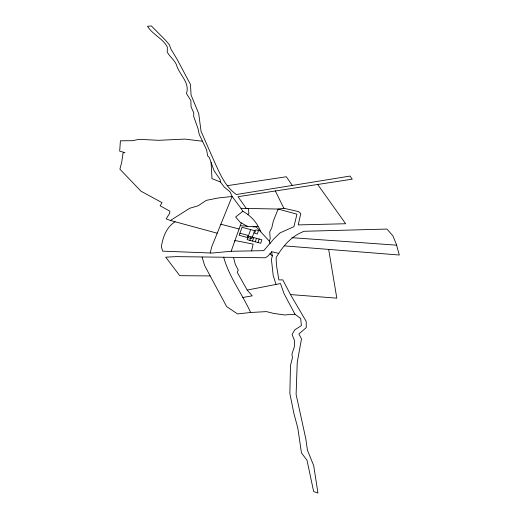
<?xml version="1.0" encoding="UTF-8"?>
<svg xmlns="http://www.w3.org/2000/svg" width="519" height="519" viewBox="0 0 519 519"><rect width="100%" height="100%" fill="white"/><g stroke="black" fill="none" stroke-linecap="round" stroke-linejoin="round"><path stroke-width="0.78" d="M251.566 250.891L253.129 244.099L234.964 240.518L231.15 251.28L212.07 253.051L162.668 251.164L161.344 246.7C162.921 237.079 166.43 227.179 175.104 221.762M210.221 252.987L211.687 246.901L232.09 196.48L230.053 191.842L224.273 187.093L220.4 181.981L220.088 179.386L214.133 170.848L209.326 157.529L207.652 155.869L206.627 149.939L199.264 134.479L197.953 128.42L193.684 116.438L193.736 112.857L191.083 106.856L190.843 100.537L186.483 93.517C190.188 82.3 179.01 74.593 176.382 64.57C174.157 59.717 169.804 56.733 167.228 52.153L167.352 47.184C163.096 38.471 152.677 34.747 147.532 26.281L151.373 25.95L165.347 40.067L169.33 44.731L171.023 49.273L177.089 59.276L190.486 84.493L191.05 94.996L198.706 113.538L201.048 131.275L214.632 162.265C220.03 173.969 225.408 186.924 236.392 194.515L350.046 176.071L352.239 179.178L238.013 196.701L246.266 208.424L278.132 209.047L283.848 208.255L298.535 211.596L300.761 213.53L298.237 224.909L345.654 223.741L317.634 184.401M278.541 253.356L271.586 251.644L272.332 255.886L271.405 259.448L273.228 275.615L276.004 284.431L280.461 283.53L284.036 293.618L294.948 314.209L300.683 318.484L301.39 325.588L294.74 329.889L292.087 334.489L294.507 340.62L294.331 346.815L291.944 354.094L292.424 357.773L290.491 365.512L289.855 393.486L293.936 413.649L297.783 427.928L301.455 452.873L307.034 460.366L313.651 491.519L317.952 493.05L313.684 465.575L307.417 450.168L305.808 438.795L296.102 394.427L297.251 362.171L301.513 338.901L298.873 333.97L306.236 327.638L306.229 321.482L290.484 294.571L282.823 279.877L278.852 279.903L276.458 265.138L276.121 257.638C282.634 246.324 291.594 235.821 304.199 231.279L386.979 229.067L392.922 235.879L396.367 244.352L399.319 255.017L284.38 245.883M258.008 242.542L259.163 239.032M255.296 241.815L256.464 238.305M252.578 241.082L253.759 237.585M249.866 240.355L251.053 236.859M247.304 237.481L248.017 235.392L239.927 233.226M250.599 229.586L247.154 239.629L260.726 243.268L261.874 239.759L248.354 236.139M234.53 241.75L241.251 222.898L239.96 222.08L235.639 217.013L242.86 211.265C251.177 215.904 257.398 222.982 260.81 231.883M270.036 243.547L269.322 241.166L270.198 238.746L269.711 231.915L271.807 227.763L273.331 221.023L278.132 209.047L296.972 214.172L293.91 226.699L280.001 232.882L273.993 238.714L263.73 250.658L231.15 251.28M271.638 251.929L268.115 255.886L265.436 257.774L176.226 256.626L165.73 257.171L179.743 275.673L210.169 275.933L226.66 306.593L237.54 313.904L250.664 312.49L266.448 311.614L273.636 313.398L284.496 314.962L294.948 314.209M247.537 214.607L248.867 213.685L248.458 208.469L240.991 208.327L232.09 196.48L218.246 197.973L206.303 200.366L198.226 205.764L189.753 208.249L170.414 220.484L166.171 218.862L169.609 213.439L169.914 211.207L160.183 205.829L162.006 202.624L140.986 191.213L119.883 169.136L121.725 162.246L123.048 152.897L124.949 152.631L119.681 151.159L120.408 140.792L132.559 140.694L139.131 139.339L158.73 140.305L184.9 139.092L202.488 141.246M233.472 257.314L235.295 264.314L238.305 270.237L237.157 272.157L247.193 290.076L276.004 284.431M242.801 297.491L252.253 295.849L247.193 290.076M227.199 185.685L286.313 176.758L292.333 185.432M253.116 226.758L257.839 226.278M291.95 237.689L396.594 245.169M290.484 294.571L336.805 298.153L328.67 249.399M240.258 225.687L256.354 227.024L269.322 241.166M220.815 224.214L239.077 228.996M170.414 220.484L217.195 233.2M220.4 181.981L211.986 178.62L211.097 162.447M241.251 222.898L247.193 226.265M269.984 253.785L272.332 255.886M240.991 208.327L242.86 211.265M210.169 275.933L204.622 265.481L202.112 257.139M250.664 312.49C242.101 293.799 229.177 277.114 223.67 257.177M275.252 190.791L283.848 208.255M258.456 230.553L257.307 233.998L254.621 233.278L255.776 229.839L258.456 230.553M254.557 230.644L251.832 238.695L239.188 235.308L242.029 227.296L254.557 230.644"/></g></svg>
